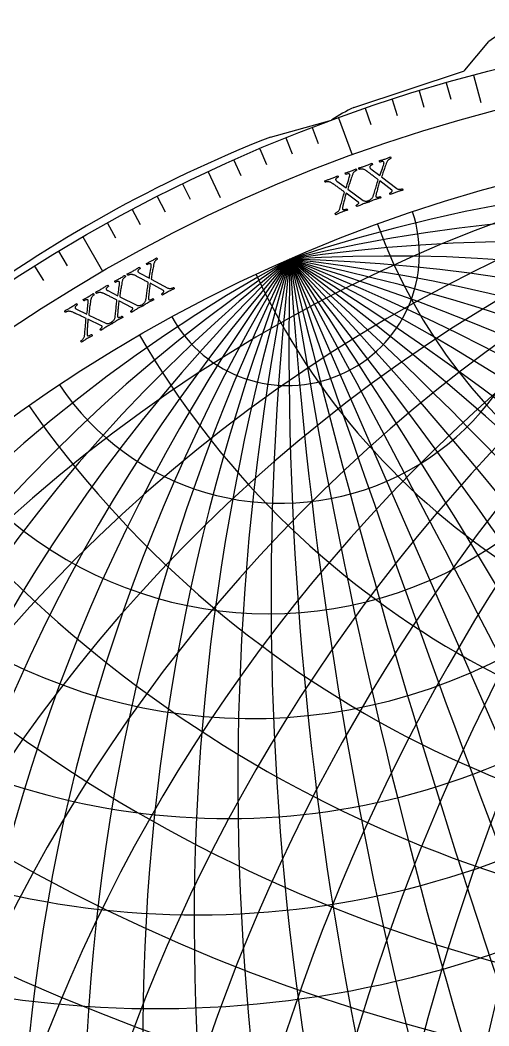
# Model space of a CAD drawing. Header units: millimetres. Extents: x -93 to 93, y -93 to 104.
# Drawn here: x -49.8 to -23.1, y 35 to 92.5 of the extents above; entities that cross this region are included whole.
import ezdxf

# ---------------------------------------------------------------- set-up
doc = ezdxf.new("R2010")
doc.units = ezdxf.units.MM
for name, color, linetype in [('CUT_OUTER', 1, 'Continuous'), ('ENGRAVE', 7, 'Continuous'), ('ENGRAVE_FINE', 8, 'Continuous'), ('TEXT', 5, 'Continuous')]:
    doc.layers.add(name, color=color, linetype=linetype)

msp = doc.modelspace()

# ---------------------------------------------------------------- linework, layer by layer
at = {"layer": 'CUT_OUTER'}
for points in [[(-24.4325, 89.6338), (-23.06, 91.2806), (-23.0573, 91.2835)], [(-30.7678, 87.4978), (-24.5002, 89.5876)], [(-35.5361, 85.815), (-32.0506, 86.7908), (-32.0341, 86.7965), (-32.0183, 86.8041)]]:
    msp.add_lwpolyline(points, dxfattribs=at)
for centre, radius, start, end in [((-15.895763590808878, 81.07157856864174), 12.472801029188199, 118.96177818091024, 125.04188920679653), ((-24.547691106068932, 89.7298545594675), 0.14999999997767055, 288.4399871420736, 320.1913308372374), ((-27.655525231280514, 80.41340661364235), 7.73784428655773, 113.7163596170592, 124.32028373743486), ((-7.152034695641996, 13.692874875457289), 77.50651599312187, 111.48236293330102, 126.8462745589233)]:
    msp.add_arc(centre, radius, start, end, dxfattribs=at)
at = {"layer": 'ENGRAVE'}
for points in [[(-23.9408, 89.3481), (-23.5218, 87.7845)], [(-31.6369, 86.9216), (-30.8618, 84.792)], [(-39.0922, 83.8335), (-38.4081, 82.3664)], [(-46.25, 80.1073), (-45.1169, 78.1447)]]:
    msp.add_lwpolyline(points, dxfattribs=at)
for radius in [92.5, 90.23375, 86.025, 86.025]:
    msp.add_circle((0, 0), radius, dxfattribs=at)
for centre, radius, start, end in [((15.168528515445656, 0), 87.35207428747118, 99.99999983752946, 260.00000016247054), ((31.310539402750127, 0), 91.5458928772404, 109.99999992129074, 250.00000007870926), ((49.66655690703753, -1.624501599083876e-14), 99.33311381407509, 119.99999995038047, 240.00000004961953), ((72.18354577202557, 7.806927275901396e-15), 112.29766206480932, 129.9999999658587, 230.0000000341413), ((102.5206028029169, -0), 133.83114220566696, 139.99999997596137, 220.00000002403863), ((0, 91.54589287724035), 31.310539402750052, 199.99999992129074, 340.00000007870926), ((0, 99.33311381407499), 49.66655690703743, 209.99999995038047, 330.00000004962), ((-4.723730900634919e-15, 112.29766206480933), 72.18354577202557, 219.9999999658587, 320.0000000341413), ((-4.817300315426914e-15, 133.83114220566696), 102.5206028029169, 229.99999997596137, 310.0000000240386), ((-5.626093109739206e-15, 172.0499999999998), 148.99967072111247, 239.99999998346016, 300.00000001653984)]:
    msp.add_arc(centre, radius, start, end, dxfattribs=at)
at = {"layer": 'ENGRAVE_FINE'}
for points in [[(-25.4965, 88.9167), (-25.2287, 87.9831)], [(-28.5841, 87.9727), (-28.2839, 87.049)], [(-27.0444, 88.4582), (-26.7604, 87.5294)], [(-30.1151, 87.4605), (-29.7988, 86.5421)], [(-33.149, 86.3562), (-32.801, 85.4494)], [(-34.6511, 85.7645), (-34.2873, 84.864)], [(-36.1426, 85.1467), (-35.7631, 84.2527)], [(-37.6231, 84.503), (-37.2281, 83.6157)], [(-40.5493, 83.1384), (-40.1236, 82.2655)], [(-41.9941, 82.4181), (-41.5532, 81.5527)], [(-43.4261, 81.6727), (-42.9701, 80.8151)], [(-44.8449, 80.9023), (-44.374, 80.0528)], [(-47.641, 79.288), (-47.1408, 78.4555)], [(34.4171, -78.8401), (-34.4171, 78.8401)], [(-49.0175, 78.4444), (-48.5028, 77.6208)]]:
    msp.add_lwpolyline(points, dxfattribs=at)
for centre, radius, start, end in [((7.52621227981759, 0), 86.35360152466644, 94.99999967255303, 265.00000032744697), ((23.05032927888738, 0), 89.05963341977744, 104.99999989308458, 255.00000010691542), ((-37.97506080554552, 86.9904460717733), 40.11411629278375, 228.5833332718978, 358.58333339476917), ((-36.62590570571002, 83.89990187078666), 31.3105394027502, 223.58333325462422, 3.5833334120422933), ((40.114116292783706, 0), 94.91808547874831, 114.99999993856432, 245.00000006143568), ((60.23535347449024, 9.75772329238978e-15), 105.01713399820423, 124.99999995908661, 235.0000000409134), ((86.02499999999996, -1.1723341796468616e-14), 121.65772170314547, 134.99999997135205, 225.00000002864795), ((122.85643227999066, -8.581897466331998e-15), 149.98001059330522, 144.9999999799404, 215.0000000200596), ((-39.741436187503396, 91.03672747718139), 49.66655690703753, 233.5833332837135, 353.583333382953), ((-35.63119691444744, 81.62129692248821), 23.050329278887222, 218.5833332264176, 8.583333440248907), ((-42.01551294562116, 96.24601345049645), 60.23535347449034, 238.5833332924201, 348.5833333742469), ((-34.94803246215859, 80.05635458442872), 15.1685285154456, 213.5833331708625, 13.583333495804027), ((-6.897616614894542, -3.0111054971237197), 86.35360152466649, 298.5833330058865, 108.58333366078), ((-44.928324499197046, 102.91846560708598), 72.18354577202545, 243.5833332991922, 343.5833333674748), ((-34.54856102645759, 79.14127511786775), 7.526212279817713, 208.58333300588743, 18.583333660779545), ((-13.901640084243787, -6.068662150098609), 87.35207428747132, 303.5833331708634, 103.58333349580312), ((-48.67312015238095, 111.49676508595176), 86.02500000000009, 248.58333330468554, 338.583333361981), ((-21.125146129507776, -9.222032361257194), 89.05963341977743, 308.58333322641806, 98.58333344024845), ((6.897616614894488, 3.0111054971236766), 86.35360152466643, 118.58333300588606, 288.58333366078045), ((13.901640084243802, 6.068662150098621), 87.35207428747135, 123.5833331708634, 283.5833334958031), ((21.12514612950774, 9.22203236125717), 89.0596334197774, 128.58333322641806, 278.5833334402489), ((28.695456462856022, 12.526797518899356), 91.54589287724042, 133.58333325462377, 273.58333341204275), ((36.76375110690086, 16.04895418713696), 94.9180854787483, 138.5833332718978, 268.58333339476917), ((45.518363738590764, 19.870718093751716), 99.33311381407516, 143.58333328371396, 263.583333382953), ((55.2044454079305, 24.09910818681059), 105.01713399820419, 148.58333329241964, 258.5833333742469), ((66.15471450018525, 28.87937031206012), 112.29766206480939, 153.5833332991922, 253.58333336747432), ((78.84011867264003, 34.417093321256196), 121.65772170314563, 158.58333330468554, 248.58333336198098), ((93.95799466867241, 41.016694612257176), 133.8311422056669, 163.58333330929486, 243.58333335737166), ((112.59535833364276, 49.15270322460947), 149.9800105933053, 168.5833333132739, 238.58333335339262), ((136.55509121577236, 59.612154281255215), 172.05000000000027, 173.58333331679364, 233.58333334987333), ((169.07318010727076, 73.80769481125694), 203.55249119069325, 178.5833333199746, 228.58333334669192), ((-28.695456462855894, -12.526797518899333), 91.54589287724029, 313.58333325462377, 93.58333341204275), ((-216.61144580020107, -94.5601867434138), 251.52027352402973, 3.5833333229063555, 43.58333334376016), ((-169.07318010727133, -73.80769481125716), 203.55249119069384, 358.5833333199746, 48.583333346691916), ((-136.55509121577225, -59.61215428125522), 172.05000000000015, 353.58333331679364, 53.58333334987333), ((-112.59535833364265, -49.15270322460939), 149.98001059330514, 348.5833333132739, 58.58333335339262), ((-93.95799466867234, -41.01669461225713), 133.83114220566682, 343.58333330929486, 63.58333335737166), ((-78.84011867263983, -34.41709332125613), 121.65772170314541, 338.58333330468554, 68.58333336198143), ((-66.1547145001852, -28.879370312060082), 112.29766206480932, 333.5833332991922, 73.58333336747432), ((-55.204445407930365, -24.099108186810522), 105.01713399820405, 328.58333329241964, 78.58333337424688), ((-45.518363738590594, -19.87071809375166), 99.333113814075, 323.5833332837135, 83.58333338295301), ((-36.7637511069009, -16.04895418713698), 94.91808547874834, 318.5833332718978, 88.58333339476917), ((216.61144580020022, 94.56018674341345), 251.52027352402882, 183.58333332290636, 223.58333334376016), ((294.23532856105226, 128.4463409237675), 332.3750768260687, 188.58333332565712, 218.5833333410094), ((447.12453168464526, 195.18903563692598), 495.3982308124308, 193.58333332828192, 213.5833333383846), ((901.1466799841849, 393.38917677097555), 987.0261819587486, 198.58333333082714, 208.58333333583982), ((-901.1466799841866, -393.3891767709763), 987.0261819587504, 18.583333330827145, 28.583333335839825), ((-447.1245316846461, -195.18903563692638), 495.3982308124318, 13.583333328281924, 33.58333333838459), ((-294.23532856105163, -128.44634092376725), 332.3750768260681, 8.583333325657122, 38.58333334100939), ((0, 94.91808547874842), 40.11411629278382, 204.99999993856432, 335.0000000614357), ((-53.54349213115652, 122.65345113152831), 102.5206028029168, 253.58333330929486, 333.58333335737166), ((-60.00437106553624, 137.45355226620094), 122.85643227999017, 258.5833333132739, 328.5833333533931), ((4.943273563473953e-15, 105.01713399820437), 60.23535347449038, 214.9999999590866, 325.0000000409134), ((-68.83418664251228, 157.68023734527983), 148.99967072111264, 263.58333331679364, 323.5833333498733), ((-81.43778070426366, 186.55161361913161), 184.48120783683498, 268.5833333199746, 318.5833333466919), ((-4.689336718587448e-15, 121.65772170314547), 86.02499999999996, 224.99999997135205, 315.00000002864795), ((-100.62884889351231, 230.51308588444456), 236.35174500858386, 273.58333332290636, 313.58333334376016), ((-132.97743721920946, 304.6148270943921), 321.0496707211132, 278.5833333256571, 308.5833333410094), ((0, 149.98001059330494), 122.85643227999037, 234.9999999799404, 305.0000000200596), ((-198.20014113404963, 454.0221482995396), 487.872018532613, 283.5833333282819, 303.5833333383846), ((-394.89185951755303, 904.5889139044538), 983.2702493450466, 288.58333333082714, 298.5833333358398), ((3.220694911988998e-15, 203.55249119069376), 184.48120783683484, 244.99999998664111, 295.0000000133589)]:
    msp.add_arc(centre, radius, start, end, dxfattribs=at)
at = {"layer": 'TEXT'}
for points in [[(-30.1081, 84.1735), (-30.0553, 84.1927), (-30.005, 84.2115), (-29.9571, 84.2302), (-29.9117, 84.2485), (-29.8676, 84.2665), (-29.8239, 84.2842), (-29.7804, 84.3015), (-29.7372, 84.3185), (-29.732, 84.3121), (-29.7265, 84.3024), (-29.7206, 84.2895), (-29.7145, 84.2734), (-29.7098, 84.2576), (-29.7082, 84.2457), (-29.7096, 84.2378), (-29.714, 84.2337), (-29.7257, 84.2291), (-29.7396, 84.2226), (-29.7559, 84.2142), (-29.7744, 84.2041), (-29.7935, 84.1923), (-29.8112, 84.1794), (-29.8277, 84.1652), (-29.843, 84.1499), (-29.8549, 84.1335), (-29.8614, 84.1163), (-29.8626, 84.0983), (-29.8585, 84.0795), (-29.85, 84.0628), (-29.8361, 84.0451), (-29.8168, 84.0264), (-29.7922, 84.0067), (-29.2737, 83.6114), (-29.2389, 83.72), (-29.2046, 83.8255), (-29.1707, 83.9279), (-29.1373, 84.0271), (-29.1068, 84.1192), (-29.0814, 84.1998), (-29.0612, 84.2691), (-29.0464, 84.3271), (-29.0449, 84.3359), (-29.0443, 84.3444), (-29.0447, 84.3525), (-29.046, 84.3603), (-29.0477, 84.3672), (-29.049, 84.3726), (-29.05, 84.3764), (-29.0507, 84.3786), (-29.0566, 84.3886), (-29.0673, 84.3977), (-29.0828, 84.4061), (-29.1031, 84.4136), (-29.1306, 84.4172), (-29.1678, 84.4136), (-29.2148, 84.4029), (-29.2716, 84.3851), (-29.2768, 84.3872), (-29.2825, 84.3934), (-29.2885, 84.4038), (-29.2949, 84.4185), (-29.3007, 84.4342), (-29.3047, 84.4479), (-29.3069, 84.4594), (-29.3074, 84.4689), (-29.264, 84.4807), (-29.2231, 84.4919), (-29.1847, 84.5024), (-29.1488, 84.5121), (-29.1134, 84.5222), (-29.0766, 84.5333), (-29.0382, 84.5456), (-28.9983, 84.559), (-28.9434, 84.5782), (-28.8933, 84.5965), (-28.848, 84.6141), (-28.8075, 84.6308), (-28.7709, 84.6463), (-28.7376, 84.6603), (-28.7076, 84.6728), (-28.6808, 84.6837), (-28.6757, 84.6776), (-28.6704, 84.669), (-28.6649, 84.6581), (-28.6592, 84.6447), (-28.6548, 84.6307), (-28.6531, 84.6178), (-28.654, 84.6061), (-28.6577, 84.5956), (-28.6657, 84.5924), (-28.6778, 84.5867), (-28.6939, 84.5787), (-28.7139, 84.5683), (-28.7362, 84.5553), (-28.7588, 84.5398), (-28.7818, 84.5216), (-28.8052, 84.5008), (-28.8275, 84.4774), (-28.8475, 84.4512), (-28.865, 84.4223), (-28.8801, 84.3908), (-28.9118, 84.3079), (-28.9414, 84.2307), (-28.9689, 84.1591), (-28.9943, 84.0932), (-29.0182, 84.03), (-29.0414, 83.9667), (-29.0639, 83.9032), (-29.0856, 83.8395), (-29.1078, 83.7727), (-29.1316, 83.6999), (-29.157, 83.6212), (-29.184, 83.5365), (-28.3203, 82.8803), (-28.287, 82.8594), (-28.2497, 82.8448), (-28.2084, 82.8365), (-28.1631, 82.8345), (-28.1173, 82.8371), (-28.0745, 82.8423), (-28.0346, 82.8502), (-27.9977, 82.8608), (-27.9915, 82.8549), (-27.9856, 82.8459), (-27.9802, 82.8339), (-27.9753, 82.8188), (-27.9711, 82.8039), (-27.9683, 82.7922), (-27.9668, 82.7838), (-27.9667, 82.7787), (-28.0089, 82.7677), (-28.0481, 82.7574), (-28.0843, 82.7479), (-28.1175, 82.7392), (-28.1508, 82.73), (-28.1872, 82.7192), (-28.2267, 82.7067), (-28.2693, 82.6924), (-28.3277, 82.6721), (-28.3819, 82.6526), (-28.4321, 82.6338), (-28.4783, 82.6157), (-28.5243, 82.5973), (-28.5741, 82.5772), (-28.6276, 82.5557), (-28.685, 82.5326), (-28.6927, 82.5382), (-28.7, 82.5473), (-28.7068, 82.5598), (-28.7132, 82.5758), (-28.7179, 82.5916), (-28.7195, 82.6035), (-28.7181, 82.6114), (-28.7138, 82.6154), (-28.7037, 82.6195), (-28.6914, 82.6257), (-28.6766, 82.6339), (-28.6595, 82.6442), (-28.6416, 82.6561), (-28.6248, 82.6691), (-28.609, 82.6832), (-28.5941, 82.6984), (-28.5821, 82.7138), (-28.5749, 82.7286), (-28.5724, 82.7428), (-28.5746, 82.7565), (-28.576, 82.7596), (-28.5782, 82.7631), (-28.581, 82.767), (-28.5847, 82.7712), (-28.5887, 82.7753), (-28.5926, 82.7788), (-28.5966, 82.7817), (-28.6006, 82.784), (-29.2784, 83.3109), (-29.2962, 83.2551), (-29.3144, 83.1965), (-29.333, 83.135), (-29.352, 83.0707), (-29.371, 83.0053), (-29.3896, 82.9406), (-29.4078, 82.8768), (-29.4255, 82.8136), (-29.4423, 82.7528), (-29.4575, 82.6958), (-29.4711, 82.6427), (-29.4832, 82.5935), (-29.4936, 82.5499), (-29.5019, 82.5136), (-29.5084, 82.4847), (-29.5129, 82.4631), (-29.5133, 82.4592), (-29.5139, 82.4545), (-29.5146, 82.4488), (-29.5153, 82.4423), (-29.5157, 82.4353), (-29.5153, 82.4282), (-29.5139, 82.421), (-29.5117, 82.4136), (-29.5039, 82.4018), (-29.4901, 82.3927), (-29.4703, 82.3863), (-29.4444, 82.3828), (-29.4116, 82.3836), (-29.371, 82.3903), (-29.3226, 82.4029), (-29.2663, 82.4213), (-29.2598, 82.4155), (-29.2533, 82.4068), (-29.2468, 82.3952), (-29.2403, 82.3807), (-29.2349, 82.3662), (-29.2315, 82.3547), (-29.2302, 82.3462), (-29.2311, 82.3407), (-29.2719, 82.3295), (-29.3129, 82.3179), (-29.3543, 82.3059), (-29.396, 82.2936), (-29.4375, 82.281), (-29.4785, 82.2679), (-29.5189, 82.2543), (-29.5587, 82.2403), (-29.6123, 82.2207), (-29.6616, 82.202), (-29.7066, 82.1842), (-29.7475, 82.1673), (-29.7865, 82.1505), (-29.8262, 82.1333), (-29.8665, 82.1156), (-29.9075, 82.0975), (-29.9129, 82.105), (-29.9177, 82.115), (-29.9219, 82.1275), (-29.9256, 82.1426), (-29.9286, 82.1572), (-29.9306, 82.1687), (-29.9316, 82.1769), (-29.9317, 82.182), (-29.9231, 82.1859), (-29.9089, 82.1932), (-29.8891, 82.2041), (-29.8637, 82.2184), (-29.8354, 82.2358), (-29.8068, 82.2557), (-29.7779, 82.2783), (-29.7487, 82.3034), (-29.7217, 82.3305), (-29.6996, 82.359), (-29.6823, 82.3889), (-29.6698, 82.4201), (-29.6416, 82.5085), (-29.6149, 82.593), (-29.5896, 82.6736), (-29.5658, 82.7503), (-29.5427, 82.8252), (-29.5199, 82.9002), (-29.4972, 82.9753), (-29.4747, 83.0505), (-29.4517, 83.1273), (-29.4274, 83.2073), (-29.4018, 83.2904), (-29.3749, 83.3765), (-29.4024, 83.3985), (-29.4334, 83.4228), (-29.4679, 83.4493), (-29.506, 83.4781), (-29.5462, 83.5085), (-29.5872, 83.5396), (-29.6288, 83.5715), (-29.6712, 83.6041), (-29.7133, 83.6365), (-29.7542, 83.6677), (-29.7938, 83.6977), (-29.8322, 83.7264), (-29.8682, 83.7533), (-29.9009, 83.7776), (-29.9301, 83.7994), (-29.9559, 83.8187), (-29.977, 83.8344), (-29.9921, 83.8457), (-30.0011, 83.8524), (-30.0041, 83.8547), (-30.0408, 83.8825), (-30.0754, 83.9065), (-30.108, 83.9266), (-30.1386, 83.9429), (-30.1691, 83.9563), (-30.2012, 83.9679), (-30.235, 83.9776), (-30.2704, 83.9854), (-30.2945, 83.9891), (-30.3192, 83.9907), (-30.3447, 83.9901), (-30.3709, 83.9874), (-30.3958, 83.9835), (-30.4174, 83.9793), (-30.4358, 83.9749), (-30.4509, 83.9701), (-30.4569, 83.9704), (-30.4631, 83.9757), (-30.4693, 83.9859), (-30.4757, 84.0011), (-30.4808, 84.0176), (-30.4834, 84.0317), (-30.4834, 84.0433), (-30.4808, 84.0526), (-30.4283, 84.0698), (-30.3797, 84.0854), (-30.3349, 84.0994), (-30.294, 84.1118), (-30.2531, 84.1243), (-30.2085, 84.1388), (-30.1602, 84.1552), (-30.1081, 84.1735)], [(-32.0544, 83.4517), (-32.0022, 83.4721), (-31.9523, 83.4921), (-31.9049, 83.5118), (-31.8599, 83.5312), (-31.8162, 83.5503), (-31.7729, 83.569), (-31.7298, 83.5873), (-31.687, 83.6053), (-31.6817, 83.599), (-31.6759, 83.5894), (-31.6698, 83.5767), (-31.6633, 83.5607), (-31.6582, 83.545), (-31.6563, 83.5332), (-31.6575, 83.5252), (-31.6619, 83.521), (-31.6734, 83.5161), (-31.6872, 83.5093), (-31.7033, 83.5006), (-31.7216, 83.49), (-31.7403, 83.4778), (-31.7578, 83.4645), (-31.774, 83.45), (-31.7888, 83.4342), (-31.8004, 83.4176), (-31.8065, 83.4003), (-31.8073, 83.3823), (-31.8027, 83.3636), (-31.7939, 83.347), (-31.7796, 83.3296), (-31.7599, 83.3114), (-31.7347, 83.2922), (-31.2072, 82.9091), (-31.175, 83.0185), (-31.1431, 83.1247), (-31.1117, 83.2279), (-31.0806, 83.3279), (-31.0521, 83.4206), (-31.0286, 83.5019), (-31.0101, 83.5716), (-30.9966, 83.6299), (-30.9953, 83.6387), (-30.9949, 83.6472), (-30.9955, 83.6554), (-30.997, 83.6631), (-30.9988, 83.67), (-31.0003, 83.6753), (-31.0013, 83.6791), (-31.0021, 83.6813), (-31.0082, 83.6911), (-31.0192, 83.7), (-31.0348, 83.708), (-31.0553, 83.7151), (-31.0829, 83.718), (-31.12, 83.7136), (-31.1668, 83.7018), (-31.2231, 83.6827), (-31.2284, 83.6846), (-31.2341, 83.6907), (-31.2404, 83.701), (-31.2472, 83.7155), (-31.2534, 83.7311), (-31.2577, 83.7446), (-31.2602, 83.7561), (-31.2608, 83.7656), (-31.2177, 83.7785), (-31.1771, 83.7905), (-31.139, 83.8019), (-31.1033, 83.8125), (-31.0682, 83.8234), (-31.0315, 83.8354), (-30.9935, 83.8485), (-30.9539, 83.8628), (-30.8995, 83.8833), (-30.8498, 83.9028), (-30.8049, 83.9214), (-30.7648, 83.9391), (-30.7286, 83.9554), (-30.6957, 83.9702), (-30.6659, 83.9834), (-30.6394, 83.9949), (-30.6342, 83.9889), (-30.6287, 83.9805), (-30.6229, 83.9697), (-30.6169, 83.9564), (-30.6122, 83.9425), (-30.6101, 83.9297), (-30.6108, 83.918), (-30.6143, 83.9074), (-30.6222, 83.9039), (-30.6341, 83.898), (-30.65, 83.8896), (-30.6698, 83.8787), (-30.6918, 83.8653), (-30.7141, 83.8492), (-30.7366, 83.8305), (-30.7595, 83.8092), (-30.7813, 83.7852), (-30.8006, 83.7586), (-30.8175, 83.7293), (-30.8319, 83.6974), (-30.8616, 83.6138), (-30.8894, 83.5359), (-30.9152, 83.4637), (-30.9391, 83.3973), (-30.9615, 83.3336), (-30.9833, 83.2697), (-31.0043, 83.2057), (-31.0245, 83.1415), (-31.0452, 83.0742), (-31.0673, 83.0009), (-31.0908, 82.9216), (-31.1158, 82.8363), (-30.2372, 82.2003), (-30.2034, 82.1802), (-30.1657, 82.1665), (-30.1243, 82.1592), (-30.0789, 82.1583), (-30.0332, 82.1619), (-29.9905, 82.1681), (-29.9508, 82.1769), (-29.9141, 82.1884), (-29.9078, 82.1826), (-29.9018, 82.1737), (-29.8961, 82.1618), (-29.8907, 82.1469), (-29.8863, 82.1321), (-29.8832, 82.1205), (-29.8815, 82.1121), (-29.8812, 82.107), (-29.9232, 82.095), (-29.9622, 82.0838), (-29.9982, 82.0735), (-30.0311, 82.064), (-30.0642, 82.0541), (-30.1003, 82.0424), (-30.1395, 82.029), (-30.1818, 82.0137), (-30.2396, 81.9921), (-30.2934, 81.9713), (-30.3432, 81.9513), (-30.3889, 81.9322), (-30.4345, 81.9127), (-30.4838, 81.8915), (-30.5368, 81.8687), (-30.5936, 81.8443), (-30.6015, 81.8497), (-30.6089, 81.8586), (-30.6161, 81.871), (-30.6228, 81.8869), (-30.6279, 81.9025), (-30.6298, 81.9144), (-30.6286, 81.9223), (-30.6243, 81.9264), (-30.6144, 81.9308), (-30.6022, 81.9372), (-30.5876, 81.9458), (-30.5707, 81.9565), (-30.5532, 81.9688), (-30.5366, 81.9821), (-30.5211, 81.9966), (-30.5066, 82.0121), (-30.495, 82.0278), (-30.4881, 82.0428), (-30.4859, 82.0571), (-30.4885, 82.0707), (-30.49, 82.0738), (-30.4922, 82.0772), (-30.4951, 82.081), (-30.4989, 82.0852), (-30.503, 82.0892), (-30.507, 82.0926), (-30.5111, 82.0954), (-30.5151, 82.0975), (-31.205, 82.6086), (-31.2215, 82.5524), (-31.2383, 82.4934), (-31.2555, 82.4315), (-31.273, 82.3667), (-31.2904, 82.3009), (-31.3075, 82.2359), (-31.3242, 82.1716), (-31.3405, 82.108), (-31.3558, 82.0468), (-31.3697, 81.9895), (-31.3821, 81.9361), (-31.3931, 81.8867), (-31.4024, 81.8428), (-31.4099, 81.8064), (-31.4157, 81.7773), (-31.4197, 81.7556), (-31.42, 81.7517), (-31.4205, 81.7469), (-31.421, 81.7413), (-31.4217, 81.7347), (-31.4219, 81.7277), (-31.4212, 81.7206), (-31.4197, 81.7134), (-31.4174, 81.7062), (-31.4093, 81.6945), (-31.3953, 81.6857), (-31.3753, 81.6798), (-31.3494, 81.6769), (-31.3166, 81.6785), (-31.2761, 81.6861), (-31.228, 81.6998), (-31.1722, 81.7195), (-31.1656, 81.7139), (-31.1589, 81.7053), (-31.1521, 81.6939), (-31.1453, 81.6795), (-31.1395, 81.6652), (-31.1359, 81.6538), (-31.1344, 81.6453), (-31.1351, 81.6398), (-31.1756, 81.6276), (-31.2164, 81.615), (-31.2575, 81.6021), (-31.2989, 81.5889), (-31.3401, 81.5753), (-31.3808, 81.5612), (-31.4209, 81.5467), (-31.4604, 81.5318), (-31.5134, 81.511), (-31.5623, 81.4911), (-31.6069, 81.4723), (-31.6473, 81.4544), (-31.686, 81.4367), (-31.7252, 81.4186), (-31.7652, 81.4), (-31.8057, 81.3809), (-31.8112, 81.3883), (-31.8163, 81.3982), (-31.8208, 81.4106), (-31.8249, 81.4255), (-31.8282, 81.4401), (-31.8304, 81.4515), (-31.8317, 81.4598), (-31.8319, 81.4649), (-31.8233, 81.4689), (-31.8093, 81.4766), (-31.7898, 81.4879), (-31.7647, 81.5028), (-31.7369, 81.5208), (-31.7087, 81.5414), (-31.6804, 81.5646), (-31.6517, 81.5905), (-31.6254, 81.6182), (-31.6039, 81.6472), (-31.5873, 81.6775), (-31.5756, 81.709), (-31.5495, 81.798), (-31.5247, 81.8831), (-31.5013, 81.9642), (-31.4792, 82.0415), (-31.458, 82.1169), (-31.4368, 82.1924), (-31.4159, 82.268), (-31.3952, 82.3437), (-31.3739, 82.4211), (-31.3515, 82.5016), (-31.3278, 82.5852), (-31.303, 82.672), (-31.331, 82.6933), (-31.3625, 82.7169), (-31.3977, 82.7426), (-31.4364, 82.7705), (-31.4773, 82.7999), (-31.5189, 82.83), (-31.5613, 82.861), (-31.6045, 82.8926), (-31.6473, 82.924), (-31.6889, 82.9543), (-31.7292, 82.9833), (-31.7682, 83.0112), (-31.8049, 83.0372), (-31.8381, 83.0607), (-31.8678, 83.0818), (-31.8941, 83.1005), (-31.9155, 83.1158), (-31.9309, 83.1266), (-31.9401, 83.1332), (-31.9431, 83.1354), (-31.9804, 83.1624), (-32.0155, 83.1856), (-32.0486, 83.2049), (-32.0796, 83.2205), (-32.1104, 83.2332), (-32.1427, 83.244), (-32.1767, 83.2529), (-32.2124, 83.2599), (-32.2365, 83.263), (-32.2613, 83.264), (-32.2868, 83.2629), (-32.3129, 83.2596), (-32.3377, 83.2551), (-32.3592, 83.2504), (-32.3775, 83.2455), (-32.3925, 83.2404), (-32.3985, 83.2406), (-32.4048, 83.2457), (-32.4112, 83.2558), (-32.4179, 83.2708), (-32.4235, 83.2872), (-32.4263, 83.3012), (-32.4266, 83.3129), (-32.4243, 83.3222), (-32.3722, 83.3406), (-32.3239, 83.3574), (-32.2795, 83.3724), (-32.2389, 83.3857), (-32.1983, 83.3992), (-32.154, 83.4147), (-32.1061, 83.4322), (-32.0544, 83.4517)], [(-43.3625, 78.1752), (-43.3136, 78.2027), (-43.267, 78.2295), (-43.2228, 78.2556), (-43.1809, 78.2811), (-43.1403, 78.306), (-43.1, 78.3306), (-43.0599, 78.3547), (-43.0201, 78.3785), (-43.0139, 78.373), (-43.0068, 78.3643), (-42.999, 78.3525), (-42.9904, 78.3376), (-42.9832, 78.3228), (-42.9796, 78.3114), (-42.9797, 78.3033), (-42.9834, 78.2985), (-42.9942, 78.2921), (-43.0069, 78.2834), (-43.0216, 78.2726), (-43.0382, 78.2595), (-43.0551, 78.2449), (-43.0706, 78.2292), (-43.0845, 78.2126), (-43.0971, 78.1949), (-43.1061, 78.1768), (-43.1098, 78.1588), (-43.1081, 78.1409), (-43.101, 78.123), (-43.0899, 78.1079), (-43.0733, 78.0926), (-43.0513, 78.0773), (-43.0237, 78.0618), (-42.448, 77.7559), (-42.4313, 77.8687), (-42.4145, 77.9784), (-42.3977, 78.0849), (-42.3809, 78.1883), (-42.3656, 78.284), (-42.3537, 78.3678), (-42.345, 78.4394), (-42.3398, 78.499), (-42.3397, 78.5079), (-42.3405, 78.5164), (-42.3423, 78.5244), (-42.3448, 78.5319), (-42.3476, 78.5384), (-42.3497, 78.5435), (-42.3513, 78.547), (-42.3524, 78.5492), (-42.3598, 78.558), (-42.3719, 78.5653), (-42.3885, 78.571), (-42.4097, 78.5752), (-42.4375, 78.5742), (-42.4737, 78.5647), (-42.5183, 78.5465), (-42.5714, 78.5198), (-42.5769, 78.5209), (-42.5835, 78.5261), (-42.5911, 78.5355), (-42.5999, 78.5489), (-42.6081, 78.5635), (-42.6143, 78.5763), (-42.6183, 78.5873), (-42.6203, 78.5966), (-42.5794, 78.6153), (-42.5409, 78.6329), (-42.5047, 78.6495), (-42.4709, 78.665), (-42.4376, 78.6806), (-42.403, 78.6976), (-42.3671, 78.7159), (-42.3299, 78.7356), (-42.2789, 78.7634), (-42.2325, 78.7897), (-42.1906, 78.8143), (-42.1533, 78.8374), (-42.1197, 78.8587), (-42.0892, 78.8779), (-42.0615, 78.895), (-42.0369, 78.9102), (-42.0309, 78.905), (-42.0242, 78.8974), (-42.017, 78.8875), (-42.0093, 78.8752), (-42.0026, 78.8621), (-41.9988, 78.8497), (-41.9979, 78.838), (-41.9998, 78.827), (-42.0072, 78.8225), (-42.0182, 78.815), (-42.0327, 78.8044), (-42.0509, 78.7909), (-42.0707, 78.7745), (-42.0905, 78.7555), (-42.1103, 78.7338), (-42.13, 78.7095), (-42.1482, 78.6828), (-42.1636, 78.6537), (-42.1763, 78.6224), (-42.1861, 78.5888), (-42.2039, 78.5019), (-42.2206, 78.4209), (-42.2361, 78.3458), (-42.2504, 78.2766), (-42.2638, 78.2104), (-42.2764, 78.1442), (-42.2883, 78.0778), (-42.2994, 78.0115), (-42.3105, 77.942), (-42.3222, 77.8663), (-42.3345, 77.7845), (-42.3474, 77.6965), (-41.3887, 77.1891), (-41.3524, 77.1739), (-41.3133, 77.1655), (-41.2712, 77.1641), (-41.2261, 77.1695), (-41.1813, 77.1794), (-41.1399, 77.1915), (-41.1018, 77.2058), (-41.0671, 77.2223), (-41.06, 77.2174), (-41.0528, 77.2095), (-41.0456, 77.1985), (-41.0382, 77.1844), (-41.0317, 77.1704), (-41.027, 77.1593), (-41.0242, 77.1513), (-41.0232, 77.1463), (-41.0631, 77.1285), (-41.1001, 77.112), (-41.1343, 77.0967), (-41.1657, 77.0828), (-41.197, 77.0684), (-41.2312, 77.0518), (-41.2681, 77.033), (-41.3079, 77.012), (-41.3621, 76.9825), (-41.4125, 76.9545), (-41.459, 76.9277), (-41.5016, 76.9024), (-41.544, 76.8768), (-41.5899, 76.8489), (-41.6392, 76.819), (-41.6921, 76.7869), (-41.7006, 76.7912), (-41.7092, 76.7989), (-41.718, 76.8102), (-41.7269, 76.825), (-41.7341, 76.8398), (-41.7377, 76.8512), (-41.7376, 76.8593), (-41.7339, 76.864), (-41.7247, 76.8696), (-41.7135, 76.8777), (-41.7003, 76.8882), (-41.685, 76.9012), (-41.6694, 76.9158), (-41.6548, 76.9313), (-41.6415, 76.9478), (-41.6293, 76.9652), (-41.62, 76.9824), (-41.6153, 76.9982), (-41.6151, 77.0126), (-41.6195, 77.0257), (-41.6214, 77.0286), (-41.6241, 77.0317), (-41.6275, 77.0351), (-41.6318, 77.0386), (-41.6364, 77.0421), (-41.6409, 77.0448), (-41.6453, 77.047), (-41.6496, 77.0486), (-42.4039, 77.4586), (-42.4124, 77.4007), (-42.4209, 77.3399), (-42.4293, 77.2762), (-42.4376, 77.2096), (-42.4457, 77.142), (-42.4536, 77.0752), (-42.4611, 77.0093), (-42.4684, 76.9441), (-42.4751, 76.8813), (-42.4809, 76.8227), (-42.4857, 76.7681), (-42.4896, 76.7175), (-42.4928, 76.6728), (-42.4952, 76.6357), (-42.4968, 76.6061), (-42.4977, 76.5841), (-42.4976, 76.5801), (-42.4974, 76.5753), (-42.4971, 76.5697), (-42.4968, 76.5631), (-42.4961, 76.5561), (-42.4944, 76.5492), (-42.4919, 76.5423), (-42.4886, 76.5354), (-42.479, 76.525), (-42.4639, 76.5182), (-42.4433, 76.5152), (-42.4172, 76.5159), (-42.3849, 76.522), (-42.3459, 76.5352), (-42.3002, 76.5555), (-42.2477, 76.5828), (-42.2403, 76.5781), (-42.2325, 76.5706), (-42.2242, 76.5602), (-42.2154, 76.5469), (-42.2077, 76.5335), (-42.2025, 76.5227), (-42.1999, 76.5145), (-42.1998, 76.509), (-42.2383, 76.4913), (-42.2769, 76.4731), (-42.3158, 76.4546), (-42.3549, 76.4358), (-42.3939, 76.4165), (-42.4322, 76.397), (-42.4698, 76.377), (-42.5069, 76.3568), (-42.5565, 76.3288), (-42.6021, 76.3023), (-42.6437, 76.2774), (-42.6812, 76.2541), (-42.717, 76.2312), (-42.7534, 76.2078), (-42.7904, 76.1838), (-42.8279, 76.1592), (-42.8344, 76.1658), (-42.8407, 76.1749), (-42.8469, 76.1866), (-42.853, 76.2008), (-42.8583, 76.2148), (-42.8622, 76.2257), (-42.8645, 76.2337), (-42.8654, 76.2387), (-42.8575, 76.244), (-42.8447, 76.2535), (-42.827, 76.2674), (-42.8043, 76.2857), (-42.7792, 76.3074), (-42.7542, 76.3317), (-42.7293, 76.3587), (-42.7045, 76.3882), (-42.6823, 76.4193), (-42.6651, 76.4511), (-42.6529, 76.4833), (-42.6456, 76.5162), (-42.6322, 76.6079), (-42.6195, 76.6956), (-42.6076, 76.7793), (-42.5966, 76.8589), (-42.586, 76.9365), (-42.5756, 77.0142), (-42.5654, 77.092), (-42.5554, 77.1698), (-42.5451, 77.2494), (-42.5341, 77.3322), (-42.5223, 77.4183), (-42.5098, 77.5078), (-42.5405, 77.525), (-42.575, 77.5439), (-42.6134, 77.5645), (-42.6556, 77.5867), (-42.7002, 77.6101), (-42.7457, 77.6342), (-42.7919, 77.6589), (-42.839, 77.6842), (-42.8859, 77.7094), (-42.9313, 77.7336), (-42.9752, 77.7567), (-43.0177, 77.7788), (-43.0577, 77.7995), (-43.0938, 77.8182), (-43.1262, 77.835), (-43.1548, 77.8498), (-43.1782, 77.8619), (-43.1949, 77.8706), (-43.2049, 77.8757), (-43.2082, 77.8775), (-43.2489, 77.899), (-43.2869, 77.9171), (-43.3224, 77.9317), (-43.3552, 77.9427), (-43.3875, 77.951), (-43.421, 77.9572), (-43.4559, 77.9613), (-43.4922, 77.9633), (-43.5165, 77.9631), (-43.5412, 77.9606), (-43.5663, 77.9559), (-43.5917, 77.949), (-43.6156, 77.9411), (-43.6363, 77.9335), (-43.6537, 77.9261), (-43.6678, 77.9189), (-43.6738, 77.9183), (-43.6807, 77.9225), (-43.6885, 77.9316), (-43.6973, 77.9455), (-43.705, 77.9609), (-43.7098, 77.9744), (-43.7117, 77.9859), (-43.7107, 77.9955), (-43.6617, 78.021), (-43.6162, 78.0443), (-43.5743, 78.0654), (-43.5359, 78.0842), (-43.4976, 78.1032), (-43.456, 78.1247), (-43.4109, 78.1487), (-43.3625, 78.1752)], [(-45.166, 77.1473), (-45.1177, 77.1759), (-45.0718, 77.2038), (-45.0282, 77.2309), (-44.9869, 77.2573), (-44.9469, 77.2832), (-44.9072, 77.3087), (-44.8677, 77.3338), (-44.8284, 77.3585), (-44.8221, 77.3531), (-44.8148, 77.3446), (-44.8067, 77.333), (-44.7978, 77.3183), (-44.7902, 77.3037), (-44.7864, 77.2923), (-44.7863, 77.2842), (-44.7899, 77.2794), (-44.8005, 77.2727), (-44.813, 77.2637), (-44.8274, 77.2525), (-44.8438, 77.2391), (-44.8603, 77.224), (-44.8754, 77.208), (-44.889, 77.1911), (-44.9011, 77.1731), (-44.9098, 77.1548), (-44.913, 77.1367), (-44.9109, 77.1189), (-44.9033, 77.1012), (-44.8919, 77.0863), (-44.875, 77.0714), (-44.8526, 77.0566), (-44.8247, 77.0418), (-44.242, 76.7493), (-44.2279, 76.8625), (-44.2137, 76.9725), (-44.1994, 77.0794), (-44.185, 77.1831), (-44.1719, 77.2792), (-44.1619, 77.3632), (-44.155, 77.435), (-44.1511, 77.4947), (-44.1512, 77.5036), (-44.1523, 77.5121), (-44.1541, 77.52), (-44.1569, 77.5275), (-44.1598, 77.5339), (-44.1621, 77.5389), (-44.1637, 77.5425), (-44.1648, 77.5446), (-44.1725, 77.5533), (-44.1847, 77.5603), (-44.2015, 77.5656), (-44.2228, 77.5692), (-44.2505, 77.5676), (-44.2864, 77.5573), (-44.3307, 77.5381), (-44.3831, 77.5101), (-44.3887, 77.5111), (-44.3953, 77.5162), (-44.4032, 77.5253), (-44.4123, 77.5385), (-44.4209, 77.5529), (-44.4273, 77.5656), (-44.4316, 77.5765), (-44.4338, 77.5858), (-44.3934, 77.6054), (-44.3552, 77.624), (-44.3195, 77.6414), (-44.286, 77.6576), (-44.2531, 77.674), (-44.2189, 77.6918), (-44.1834, 77.711), (-44.1467, 77.7315), (-44.0964, 77.7605), (-44.0505, 77.7878), (-44.0093, 77.8134), (-43.9725, 77.8374), (-43.9394, 77.8594), (-43.9093, 77.8793), (-43.8821, 77.8971), (-43.8578, 77.9128), (-43.8517, 77.9077), (-43.8449, 77.9003), (-43.8375, 77.8906), (-43.8294, 77.8785), (-43.8224, 77.8656), (-43.8184, 77.8532), (-43.8172, 77.8416), (-43.8188, 77.8305), (-43.8261, 77.8259), (-43.8369, 77.8181), (-43.8512, 77.8072), (-43.869, 77.7932), (-43.8885, 77.7764), (-43.9079, 77.7569), (-43.9271, 77.7348), (-43.9462, 77.7101), (-43.9638, 77.6829), (-43.9786, 77.6535), (-43.9905, 77.6219), (-43.9995, 77.5881), (-44.0153, 77.5008), (-44.0301, 77.4194), (-44.0438, 77.344), (-44.0566, 77.2745), (-44.0684, 77.208), (-44.0795, 77.1415), (-44.0899, 77.0749), (-44.0994, 77.0083), (-44.1089, 76.9385), (-44.1188, 76.8626), (-44.1292, 76.7806), (-44.14, 76.6923), (-43.1698, 76.2073), (-43.1332, 76.1929), (-43.0939, 76.1854), (-43.0517, 76.185), (-43.0069, 76.1914), (-42.9623, 76.2024), (-42.9212, 76.2155), (-42.8834, 76.2306), (-42.8491, 76.2479), (-42.8419, 76.2432), (-42.8345, 76.2354), (-42.827, 76.2246), (-42.8193, 76.2107), (-42.8125, 76.1968), (-42.8076, 76.1859), (-42.8046, 76.1779), (-42.8035, 76.1729), (-42.8429, 76.1542), (-42.8796, 76.1369), (-42.9134, 76.1208), (-42.9444, 76.1061), (-42.9754, 76.091), (-43.0092, 76.0736), (-43.0457, 76.054), (-43.0849, 76.0321), (-43.1385, 76.0014), (-43.1882, 75.9721), (-43.2341, 75.9443), (-43.2761, 75.9181), (-43.3179, 75.8914), (-43.3631, 75.8625), (-43.4117, 75.8314), (-43.4638, 75.7981), (-43.4724, 75.8022), (-43.4812, 75.8098), (-43.4903, 75.8208), (-43.4995, 75.8354), (-43.507, 75.85), (-43.5109, 75.8614), (-43.511, 75.8694), (-43.5074, 75.8742), (-43.4984, 75.8801), (-43.4873, 75.8884), (-43.4743, 75.8993), (-43.4594, 75.9125), (-43.4441, 75.9275), (-43.4299, 75.9434), (-43.417, 75.9602), (-43.4052, 75.9778), (-43.3963, 75.9952), (-43.3919, 76.0111), (-43.3921, 76.0256), (-43.3968, 76.0386), (-43.3987, 76.0414), (-43.4015, 76.0444), (-43.405, 76.0477), (-43.4094, 76.0512), (-43.4141, 76.0545), (-43.4187, 76.0572), (-43.4231, 76.0593), (-43.4274, 76.0608), (-44.1911, 76.4531), (-44.1982, 76.395), (-44.2053, 76.334), (-44.2122, 76.2702), (-44.2189, 76.2034), (-44.2255, 76.1357), (-44.2318, 76.0687), (-44.2378, 76.0026), (-44.2436, 75.9372), (-44.2488, 75.8743), (-44.2532, 75.8156), (-44.2568, 75.7609), (-44.2595, 75.7102), (-44.2616, 75.6655), (-44.2631, 75.6283), (-44.2641, 75.5987), (-44.2645, 75.5766), (-44.2643, 75.5727), (-44.264, 75.5679), (-44.2636, 75.5622), (-44.2631, 75.5557), (-44.2622, 75.5487), (-44.2604, 75.5418), (-44.2578, 75.535), (-44.2542, 75.5282), (-44.2444, 75.518), (-44.2292, 75.5116), (-44.2085, 75.5091), (-44.1824, 75.5104), (-44.1503, 75.5172), (-44.1116, 75.5313), (-44.0664, 75.5526), (-44.0145, 75.5812), (-44.007, 75.5767), (-43.999, 75.5693), (-43.9905, 75.5591), (-43.9814, 75.546), (-43.9734, 75.5328), (-43.968, 75.5222), (-43.9652, 75.514), (-43.965, 75.5085), (-44.003, 75.4899), (-44.0412, 75.4709), (-44.0797, 75.4515), (-44.1183, 75.4317), (-44.1568, 75.4116), (-44.1946, 75.3911), (-44.2318, 75.3703), (-44.2684, 75.3492), (-44.3174, 75.32), (-44.3624, 75.2925), (-44.4033, 75.2667), (-44.4403, 75.2424), (-44.4756, 75.2188), (-44.5114, 75.1945), (-44.5478, 75.1697), (-44.5847, 75.1442), (-44.5913, 75.1507), (-44.5979, 75.1596), (-44.6044, 75.1711), (-44.6108, 75.1852), (-44.6164, 75.1991), (-44.6205, 75.21), (-44.6231, 75.2179), (-44.6241, 75.2229), (-44.6163, 75.2283), (-44.6037, 75.2381), (-44.5863, 75.2524), (-44.564, 75.2712), (-44.5395, 75.2935), (-44.515, 75.3184), (-44.4908, 75.3459), (-44.4667, 75.376), (-44.4452, 75.4077), (-44.4288, 75.4398), (-44.4173, 75.4723), (-44.4108, 75.5053), (-44.3995, 75.5974), (-44.3889, 75.6853), (-44.3789, 75.7693), (-44.3697, 75.8491), (-44.3609, 75.9269), (-44.3523, 76.0048), (-44.3439, 76.0828), (-44.3358, 76.1609), (-44.3273, 76.2407), (-44.3183, 76.3237), (-44.3085, 76.4101), (-44.2981, 76.4998), (-44.3291, 76.5163), (-44.3641, 76.5344), (-44.4029, 76.5541), (-44.4457, 76.5754), (-44.4908, 76.5977), (-44.5368, 76.6207), (-44.5836, 76.6443), (-44.6313, 76.6686), (-44.6787, 76.6927), (-44.7246, 76.7158), (-44.7691, 76.7379), (-44.8121, 76.759), (-44.8525, 76.7787), (-44.8891, 76.7966), (-44.9219, 76.8126), (-44.9508, 76.8268), (-44.9744, 76.8383), (-44.9913, 76.8466), (-45.0015, 76.8515), (-45.0049, 76.8532), (-45.046, 76.8738), (-45.0845, 76.891), (-45.1203, 76.9047), (-45.1534, 76.915), (-45.1858, 76.9226), (-45.2195, 76.928), (-45.2545, 76.9313), (-45.2907, 76.9324), (-45.3151, 76.9316), (-45.3397, 76.9286), (-45.3646, 76.9233), (-45.3899, 76.9158), (-45.4136, 76.9073), (-45.4341, 76.8992), (-45.4513, 76.8914), (-45.4653, 76.884), (-45.4713, 76.8832), (-45.4783, 76.8872), (-45.4863, 76.8961), (-45.4954, 76.9099), (-45.5035, 76.9251), (-45.5086, 76.9384), (-45.5107, 76.9499), (-45.5099, 76.9595), (-45.4615, 76.9862), (-45.4166, 77.0105), (-45.3752, 77.0325), (-45.3373, 77.0522), (-45.2994, 77.0721), (-45.2583, 77.0946), (-45.2138, 77.1196), (-45.166, 77.1473)], [(-46.9452, 76.0778), (-46.8976, 76.1075), (-46.8523, 76.1364), (-46.8093, 76.1645), (-46.7687, 76.1919), (-46.7293, 76.2187), (-46.6902, 76.2451), (-46.6512, 76.2711), (-46.6125, 76.2967), (-46.6061, 76.2915), (-46.5987, 76.2832), (-46.5903, 76.2717), (-46.581, 76.2572), (-46.5731, 76.2428), (-46.569, 76.2315), (-46.5687, 76.2234), (-46.5722, 76.2185), (-46.5827, 76.2116), (-46.595, 76.2023), (-46.6091, 76.1908), (-46.6251, 76.177), (-46.6413, 76.1616), (-46.656, 76.1452), (-46.6692, 76.1279), (-46.6809, 76.1098), (-46.6892, 76.0913), (-46.692, 76.0731), (-46.6894, 76.0552), (-46.6815, 76.0377), (-46.6697, 76.0231), (-46.6525, 76.0087), (-46.6297, 75.9944), (-46.6015, 75.9802), (-46.0122, 75.7013), (-46.0007, 75.8148), (-45.9891, 75.9251), (-45.9773, 76.0323), (-45.9652, 76.1363), (-45.9544, 76.2327), (-45.9464, 76.3169), (-45.9411, 76.3889), (-45.9386, 76.4487), (-45.9389, 76.4576), (-45.9402, 76.466), (-45.9422, 76.4739), (-45.9452, 76.4812), (-45.9482, 76.4876), (-45.9506, 76.4926), (-45.9523, 76.4961), (-45.9535, 76.4982), (-45.9614, 76.5067), (-45.9737, 76.5134), (-45.9906, 76.5183), (-46.012, 76.5215), (-46.0396, 76.5193), (-46.0754, 76.508), (-46.1191, 76.4878), (-46.1709, 76.4586), (-46.1765, 76.4595), (-46.1833, 76.4645), (-46.1914, 76.4734), (-46.2007, 76.4864), (-46.2096, 76.5006), (-46.2164, 76.5131), (-46.2209, 76.5239), (-46.2234, 76.5331), (-46.1834, 76.5537), (-46.1457, 76.5731), (-46.1103, 76.5913), (-46.0772, 76.6084), (-46.0447, 76.6255), (-46.011, 76.6441), (-45.9759, 76.6641), (-45.9397, 76.6855), (-45.89, 76.7156), (-45.8449, 76.744), (-45.8042, 76.7706), (-45.768, 76.7954), (-45.7355, 76.8182), (-45.7058, 76.8388), (-45.679, 76.8572), (-45.6551, 76.8734), (-45.6488, 76.8685), (-45.6419, 76.8613), (-45.6342, 76.8517), (-45.6259, 76.8398), (-45.6186, 76.827), (-45.6143, 76.8148), (-45.6128, 76.8032), (-45.6142, 76.7921), (-45.6214, 76.7872), (-45.632, 76.7792), (-45.646, 76.768), (-45.6635, 76.7536), (-45.6826, 76.7364), (-45.7015, 76.7164), (-45.7202, 76.6939), (-45.7388, 76.6687), (-45.7557, 76.6411), (-45.7698, 76.6114), (-45.781, 76.5795), (-45.7892, 76.5455), (-45.803, 76.4578), (-45.8159, 76.3761), (-45.8279, 76.3004), (-45.839, 76.2307), (-45.8493, 76.1639), (-45.8588, 76.0971), (-45.8676, 76.0303), (-45.8756, 75.9635), (-45.8835, 75.8936), (-45.8916, 75.8175), (-45.9001, 75.7352), (-45.9089, 75.6467), (-44.9277, 75.1843), (-44.8908, 75.1708), (-44.8512, 75.1643), (-44.8091, 75.1648), (-44.7644, 75.1723), (-44.7201, 75.1843), (-44.6793, 75.1983), (-44.6419, 75.2143), (-44.608, 75.2324), (-44.6007, 75.2279), (-44.5932, 75.2203), (-44.5854, 75.2096), (-44.5774, 75.1959), (-44.5702, 75.1822), (-44.5651, 75.1714), (-44.5619, 75.1635), (-44.5606, 75.1585), (-44.5996, 75.1389), (-44.6359, 75.1207), (-44.6693, 75.1039), (-44.7, 75.0885), (-44.7306, 75.0726), (-44.764, 75.0545), (-44.8, 75.034), (-44.8387, 75.0112), (-44.8916, 74.9792), (-44.9406, 74.9488), (-44.9858, 74.92), (-45.0272, 74.8927), (-45.0683, 74.8651), (-45.1129, 74.8352), (-45.1608, 74.803), (-45.2121, 74.7684), (-45.2208, 74.7723), (-45.2298, 74.7797), (-45.2391, 74.7905), (-45.2487, 74.8049), (-45.2565, 74.8194), (-45.2606, 74.8306), (-45.2609, 74.8387), (-45.2575, 74.8435), (-45.2485, 74.8496), (-45.2377, 74.8582), (-45.225, 74.8693), (-45.2103, 74.883), (-45.1954, 74.8983), (-45.1816, 74.9145), (-45.169, 74.9316), (-45.1577, 74.9495), (-45.1492, 74.9671), (-45.1452, 74.9831), (-45.1457, 74.9975), (-45.1507, 75.0104), (-45.1527, 75.0132), (-45.1555, 75.0162), (-45.1591, 75.0194), (-45.1636, 75.0227), (-45.1683, 75.0259), (-45.173, 75.0285), (-45.1775, 75.0305), (-45.1818, 75.0319), (-45.9544, 75.4064), (-45.9602, 75.3482), (-45.9658, 75.287), (-45.9712, 75.223), (-45.9764, 75.1562), (-45.9814, 75.0882), (-45.9861, 75.0212), (-45.9906, 74.9549), (-45.9949, 74.8894), (-45.9986, 74.8264), (-46.0017, 74.7676), (-46.004, 74.7128), (-46.0056, 74.6621), (-46.0066, 74.6173), (-46.0073, 74.5801), (-46.0076, 74.5505), (-46.0075, 74.5285), (-46.0071, 74.5245), (-46.0067, 74.5197), (-46.0062, 74.5141), (-46.0056, 74.5075), (-46.0045, 74.5006), (-46.0025, 74.4938), (-45.9997, 74.487), (-45.9961, 74.4803), (-45.986, 74.4703), (-45.9706, 74.4642), (-45.9499, 74.4622), (-45.9238, 74.4641), (-45.8919, 74.4717), (-45.8536, 74.4867), (-45.8088, 74.5091), (-45.7576, 74.5388), (-45.75, 74.5345), (-45.7419, 74.5273), (-45.7331, 74.5173), (-45.7237, 74.5044), (-45.7154, 74.4914), (-45.7097, 74.4809), (-45.7067, 74.4728), (-45.7064, 74.4673), (-45.744, 74.4478), (-45.7817, 74.4279), (-45.8197, 74.4076), (-45.8579, 74.3869), (-45.8959, 74.3659), (-45.9333, 74.3446), (-45.97, 74.3229), (-46.006, 74.301), (-46.0543, 74.2707), (-46.0987, 74.2422), (-46.139, 74.2153), (-46.1754, 74.1903), (-46.2101, 74.1658), (-46.2454, 74.1407), (-46.2812, 74.115), (-46.3175, 74.0887), (-46.3243, 74.095), (-46.3311, 74.1038), (-46.3378, 74.1152), (-46.3446, 74.1291), (-46.3505, 74.1428), (-46.3549, 74.1536), (-46.3576, 74.1615), (-46.3587, 74.1664), (-46.3511, 74.172), (-46.3387, 74.1822), (-46.3216, 74.1969), (-46.2998, 74.2161), (-46.2757, 74.239), (-46.2519, 74.2645), (-46.2283, 74.2925), (-46.2049, 74.3232), (-46.1842, 74.3553), (-46.1685, 74.3878), (-46.1577, 74.4206), (-46.152, 74.4538), (-46.1429, 74.5461), (-46.1343, 74.6342), (-46.1263, 74.7184), (-46.1189, 74.7984), (-46.112, 74.8764), (-46.1052, 74.9545), (-46.0986, 75.0327), (-46.0922, 75.1109), (-46.0857, 75.1909), (-46.0785, 75.2741), (-46.0708, 75.3607), (-46.0624, 75.4506), (-46.0938, 75.4664), (-46.1292, 75.4837), (-46.1685, 75.5024), (-46.2117, 75.5227), (-46.2574, 75.544), (-46.3039, 75.5659), (-46.3512, 75.5885), (-46.3995, 75.6116), (-46.4474, 75.6346), (-46.4939, 75.6566), (-46.5389, 75.6777), (-46.5824, 75.6978), (-46.6232, 75.7166), (-46.6602, 75.7336), (-46.6933, 75.7488), (-46.7226, 75.7623), (-46.7465, 75.7733), (-46.7636, 75.7812), (-46.7738, 75.7859), (-46.7772, 75.7875), (-46.8188, 75.8071), (-46.8577, 75.8234), (-46.8938, 75.8363), (-46.9271, 75.8459), (-46.9597, 75.8526), (-46.9935, 75.8573), (-47.0286, 75.8597), (-47.0649, 75.86), (-47.0892, 75.8587), (-47.1137, 75.855), (-47.1385, 75.8492), (-47.1636, 75.8411), (-47.1871, 75.8321), (-47.2074, 75.8235), (-47.2245, 75.8153), (-47.2382, 75.8076), (-47.2442, 75.8066), (-47.2513, 75.8105), (-47.2596, 75.8192), (-47.2689, 75.8327), (-47.2774, 75.8478), (-47.2828, 75.861), (-47.2852, 75.8724), (-47.2846, 75.882), (-47.2369, 75.9098), (-47.1925, 75.9352), (-47.1516, 75.9582), (-47.1142, 75.9788), (-47.0768, 75.9995), (-47.0362, 76.0229), (-46.9923, 76.049), (-46.9452, 76.0778)]]:
    msp.add_lwpolyline(points, close=True, dxfattribs=at)

doc.saveas('drawing.dxf')
